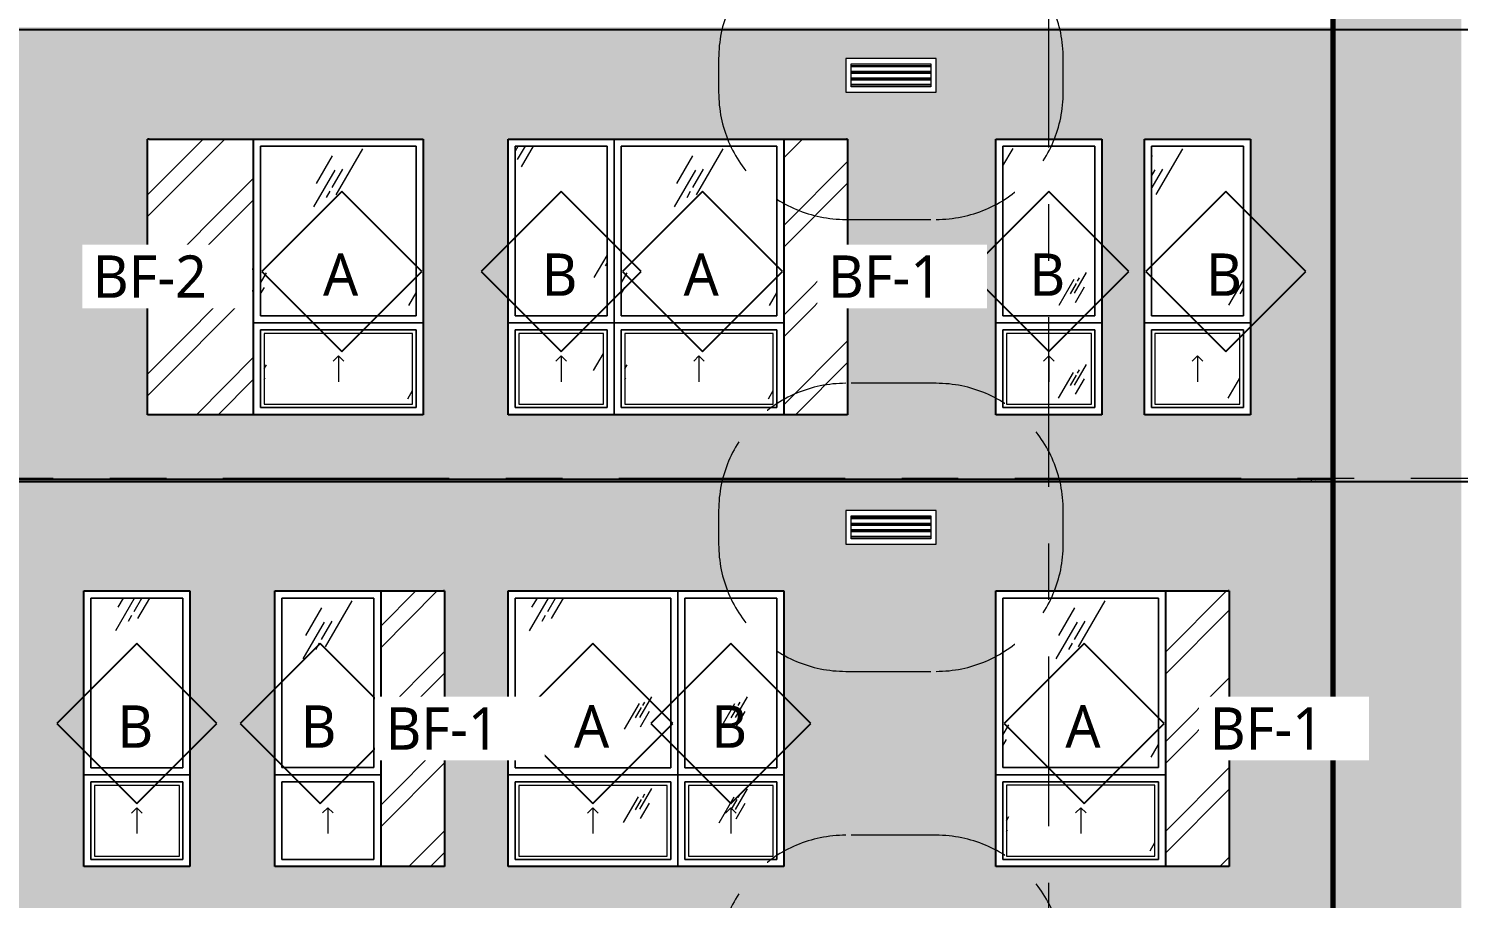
# Model space of a CAD drawing. Header units: inches. Extents: x 6 to 15224, y -733 to 6300.
# Drawn here: x 6181.5 to 6586, y 5613.7 to 5859.9 of the extents above; entities that cross this region are included whole.
import ezdxf

# ---------------------------------------------------------------- set-up
doc = ezdxf.new("R2010")
doc.units = ezdxf.units.IN
doc.header["$MEASUREMENT"] = 0
for name, pattern in [('Center 1_2_', [112, 64, -16, 16, -16]), ('Center 3_8_', [96, 48, -16, 16, -16]), ('Hidden 3_16_', [36, 24, -12])]:
    doc.linetypes.add(name, pattern=pattern)
for name, color, linetype, lineweight in [('A-DETL', 90, 'Continuous', 13), ('A-FLOR-LEVL', 51, 'Continuous', 13), ('A-GENM', 13, 'Continuous', 18), ('A-GLAZ', 151, 'Continuous', 25), ('A-GLAZ-IDEN', 152, 'Continuous', 25), ('A-GLAZ-SILL', 1, 'Continuous', 18), ('A-WALL', 113, 'Continuous', 25), ('A-WALL-PATT', 111, 'Continuous', 25), ('G-ANNO-TEXT', 231, 'Continuous', 13), ('M-EQPM', 50, 'Continuous', 18), ('M-EQPM-HDLN', 50, 'Hidden 3_16_', 13), ('S-GRID', 1, 'Continuous', 13)]:
    doc.layers.add(name, color=color, linetype=linetype, lineweight=lineweight)
doc.styles.add('Open Sans_5', font='OpenSans-Regular.ttf', dxfattribs={"height": 12})
pattern_1 = [(0, (7465.8091, 0), (5.12, 1.28), [0.16896, -3.671, 0.16896, -3.671, -20.48]), (0, (7465.8091, 0), (5.12, 1.28), [-7.68, 0.16896, -7.511, 0.16896, -3.671, -8.96]), (0, (7465.8091, 0), (5.12, 1.28), [-19.2, 0.16896, -2.391, 0.16896, -6.231]), (120, (7467.7291, 0.64), (-3.66851252, 3.79405007), [0.16896, -3.671, 0.16896, -3.671, -20.48]), (120, (7467.7291, 0.64), (-3.66851252, 3.79405007), [-7.68, 0.16896, -7.511, 0.16896, -3.671, -8.96]), (120, (7467.7291, 0.64), (-3.66851252, 3.79405007), [-19.2, 0.16896, -2.391, 0.16896, -6.231]), (240, (7468.3691, 3.2), (-1.45148748, -5.07405007), [0.16896, -3.671, 0.16896, -3.671, -20.48]), (240, (7468.3691, 3.2), (-1.45148748, -5.07405007), [-7.68, 0.16896, -7.511, 0.16896, -3.671, -8.96]), (240, (7468.3691, 3.2), (-1.45148748, -5.07405007), [-19.2, 0.16896, -2.391, 0.16896, -6.231])]

# ---------------------------------------------------------------- blocks, each defined once
blk = doc.blocks.new('1-2 WD Adaptive-Recess-TS - 4_-0_x6_-6_ - 1_-6_ Recess R-V110-NORTH ELEVATION')
at = {"layer": 'A-GLAZ', "lineweight": 13}
h = blk.add_hatch(dxfattribs=at)
h.set_pattern_fill('FP_239', color=256, style=0, pattern_type=2)
h.set_pattern_definition([(45.176, (1559.832, 0), (-12.593947, 12.671336), []), (45.176, (1559.832, 19.2), (-12.593947, 12.671336), [])])
h.paths.add_polyline_path([(603.06, 5622.75), (603.06, 5700.75), (585.06, 5700.75), (585.06, 5622.75), (599.79, 5622.75)])
h = blk.add_hatch(dxfattribs=at)
h.set_pattern_fill('FP_241', color=256, style=0, pattern_type=2)
h.set_pattern_definition([(59.808, (568.558, 5688.556), (144.0017, 239.99866), [9, -754.581]), (59.808, (567.824, 5681.943), (144.0017, 239.99866), [12, -751.581]), (59.808, (573.009, 5687.373), (144.0017, 239.99866), [6, -757.581]), (59.808, (571.42, 5684.594), (144.0017, 239.99866), [2, -761.581]), (59.808, (574.115, 5685.348), (144.0017, 239.99866), [15, -748.581]), (59.808, (599.533, 5655.154), (144.0017, 239.99866), [5.063, -758.519]), (59.808, (599.092, 5657.418), (144.0017, 239.99866), [6.75, -756.831]), (59.808, (597.882, 5657.275), (144.0017, 239.99866), [3.375, -760.206]), (59.808, (599.914, 5660.779), (144.0017, 239.99866), [1.125, -762.456]), (59.808, (594.7, 5654.047), (144.0017, 239.99866), [8.437, -755.144])])
h.paths.add_polyline_path([(583.06, 5650.75), (583.06, 5698.75), (539.06, 5698.75), (539.06, 5650.75), (571.69, 5650.75)])
at = {"layer": 'A-GLAZ-SILL', "lineweight": 13}
h = blk.add_hatch(dxfattribs=at)
h.set_pattern_fill('FP_240', color=256, style=0, pattern_type=2)
h.set_pattern_definition([(59.808, (568.558, 5662.556), (144.0017, 239.99866), [9, -754.581]), (59.808, (567.824, 5655.943), (144.0017, 239.99866), [12, -751.581]), (59.808, (573.009, 5661.373), (144.0017, 239.99866), [6, -757.581]), (59.808, (571.42, 5658.594), (144.0017, 239.99866), [2, -761.581]), (59.808, (574.115, 5659.348), (144.0017, 239.99866), [15, -748.581]), (59.808, (599.533, 5629.154), (144.0017, 239.99866), [5.062, -758.519]), (59.808, (599.092, 5631.418), (144.0017, 239.99866), [6.75, -756.831]), (59.808, (597.882, 5631.275), (144.0017, 239.99866), [3.375, -760.206]), (59.808, (599.914, 5634.779), (144.0017, 239.99866), [1.125, -762.456]), (59.808, (594.7, 5628.047), (144.0017, 239.99866), [8.438, -755.144])])
h.paths.add_polyline_path([(578.94, 5625.75), (582.06, 5625.75), (582.06, 5645.75), (540.06, 5645.75), (540.06, 5625.75), (571.69, 5625.75)])
at = {"layer": 'A-GLAZ', "lineweight": 13}
for p, q in [((537.06, 5700.75), (602.78, 5700.75)), ((537.06, 5622.75), (537.06, 5700.75)), ((583.06, 5698.75), (539.06, 5698.75)), ((539.06, 5698.75), (539.06, 5650.75)), ((583.06, 5650.75), (583.06, 5698.75)), ((539.06, 5650.75), (583.06, 5650.75)), ((537.06, 5648.75), (585.06, 5648.75)), ((585.06, 5648.75), (537.06, 5648.75)), ((583.06, 5646.75), (539.06, 5646.75)), ((539.06, 5646.75), (539.06, 5624.75)), ((583.06, 5624.75), (583.06, 5646.75)), ((602.78, 5622.75), (537.06, 5622.75)), ((539.06, 5624.75), (583.06, 5624.75))]:
    blk.add_line(p, q, dxfattribs=at)
at = {"layer": 'A-GLAZ'}
for p, q in [((585.06, 5700.75), (585.06, 5622.75)), ((603.06, 5700.75), (602.78, 5700.75)), ((603.06, 5700.75), (603.06, 5622.75)), ((603.06, 5622.75), (602.78, 5622.75))]:
    blk.add_line(p, q, dxfattribs=at)
at = {"layer": 'A-GLAZ', "linetype": 'Hidden 3_16_', "lineweight": 13}
for q in [(559.56, 5637.92), (562.56, 5637.92), (561.06, 5632.08)]:
    blk.add_line((561.06, 5639.42), q, dxfattribs=at)
at = {"layer": 'A-GLAZ-SILL'}
for p, q in [((539.06, 5698.75), (583.06, 5698.75)), ((539.06, 5650.75), (539.06, 5698.75)), ((583.06, 5698.75), (539.06, 5698.75)), ((539.06, 5698.75), (539.06, 5650.75)), ((583.06, 5698.75), (583.06, 5650.75)), ((583.06, 5650.75), (583.06, 5698.75)), ((583.06, 5650.75), (539.06, 5650.75)), ((539.06, 5650.75), (583.06, 5650.75)), ((539.06, 5646.75), (583.06, 5646.75)), ((539.06, 5624.75), (539.06, 5646.75)), ((583.06, 5646.75), (539.06, 5646.75)), ((539.06, 5646.75), (539.06, 5624.75)), ((583.06, 5646.75), (583.06, 5624.75)), ((583.06, 5624.75), (583.06, 5646.75)), ((582.06, 5645.75), (540.06, 5645.75)), ((540.06, 5645.75), (540.06, 5625.75)), ((582.06, 5625.75), (582.06, 5645.75)), ((583.06, 5624.75), (539.06, 5624.75)), ((539.06, 5624.75), (583.06, 5624.75)), ((540.06, 5625.75), (582.06, 5625.75))]:
    blk.add_line(p, q, dxfattribs=at)
blk = doc.blocks.new('1-2 WD Adaptive - 2_-6_x6_-6_-V85-NORTH ELEVATION')
at = {"layer": 'A-GLAZ', "lineweight": 13}
h = blk.add_hatch(dxfattribs=at)
h.set_pattern_fill('FP_161', color=256, style=0, pattern_type=2)
h.set_pattern_definition([(59.808, (1454.558, 5816.431), (144.0017, 239.99866), [9, -754.581]), (59.808, (1453.824, 5809.818), (144.0017, 239.99866), [12, -751.581]), (59.808, (1459.009, 5815.248), (144.0017, 239.99866), [6, -757.581]), (59.808, (1457.42, 5812.469), (144.0017, 239.99866), [2, -761.581]), (59.808, (1460.115, 5813.223), (144.0017, 239.99866), [15, -748.581]), (59.808, (1485.533, 5783.029), (144.0017, 239.99866), [5.063, -758.519]), (59.808, (1485.092, 5785.293), (144.0017, 239.99866), [6.75, -756.831]), (59.808, (1483.882, 5785.15), (144.0017, 239.99866), [3.375, -760.206]), (59.808, (1485.914, 5788.654), (144.0017, 239.99866), [1.125, -762.456]), (59.808, (1480.7, 5781.922), (144.0017, 239.99866), [8.437, -755.144])])
h.paths.add_polyline_path([(1460.06, 5778.62), (1460.06, 5826.62), (1434.06, 5826.62), (1434.06, 5778.62), (1438.66, 5778.62)])
at = {"layer": 'A-GLAZ-SILL', "lineweight": 13}
h = blk.add_hatch(dxfattribs=at)
h.set_pattern_fill('FP_160', color=256, style=0, pattern_type=2)
h.set_pattern_definition([(59.808, (1454.558, 5790.431), (144.0017, 239.99866), [9, -754.581]), (59.808, (1453.824, 5783.818), (144.0017, 239.99866), [12, -751.581]), (59.808, (1459.009, 5789.248), (144.0017, 239.99866), [6, -757.581]), (59.808, (1457.42, 5786.469), (144.0017, 239.99866), [2, -761.581]), (59.808, (1460.115, 5787.223), (144.0017, 239.99866), [15, -748.581]), (59.808, (1485.533, 5757.029), (144.0017, 239.99866), [5.063, -758.519]), (59.808, (1485.092, 5759.293), (144.0017, 239.99866), [6.75, -756.831]), (59.808, (1483.882, 5759.15), (144.0017, 239.99866), [3.375, -760.206]), (59.808, (1485.914, 5762.654), (144.0017, 239.99866), [1.125, -762.456]), (59.808, (1480.7, 5755.922), (144.0017, 239.99866), [8.438, -755.144])])
h.paths.add_polyline_path([(1455.06, 5753.62), (1459.06, 5753.62), (1459.06, 5773.62), (1435.06, 5773.62), (1435.06, 5753.62)])
at = {"layer": 'A-GLAZ', "lineweight": 13}
for p, q in [((1432.06, 5828.62), (1462.06, 5828.62)), ((1432.06, 5750.62), (1432.06, 5828.62)), ((1460.06, 5826.62), (1434.06, 5826.62)), ((1434.06, 5826.62), (1434.06, 5778.62)), ((1460.06, 5778.62), (1460.06, 5826.62)), ((1462.06, 5828.62), (1462.06, 5750.62)), ((1432.06, 5776.62), (1462.06, 5776.62)), ((1462.06, 5776.62), (1432.06, 5776.62)), ((1434.06, 5778.62), (1460.06, 5778.62)), ((1460.06, 5774.62), (1434.06, 5774.62)), ((1434.06, 5774.62), (1434.06, 5752.62)), ((1460.06, 5752.62), (1460.06, 5774.62)), ((1434.06, 5752.62), (1460.06, 5752.62)), ((1462.06, 5750.62), (1432.06, 5750.62))]:
    blk.add_line(p, q, dxfattribs=at)
at = {"layer": 'A-GLAZ', "linetype": 'Hidden 3_16_', "lineweight": 13}
for q in [(1445.56, 5765.79), (1448.56, 5765.79), (1447.06, 5759.96)]:
    blk.add_line((1447.06, 5767.29), q, dxfattribs=at)
at = {"layer": 'A-GLAZ-SILL'}
for p, q in [((1434.06, 5826.62), (1460.06, 5826.62)), ((1434.06, 5778.62), (1434.06, 5826.62)), ((1460.06, 5826.62), (1434.06, 5826.62)), ((1434.06, 5826.62), (1434.06, 5778.62)), ((1460.06, 5826.62), (1460.06, 5778.62)), ((1460.06, 5778.62), (1460.06, 5826.62)), ((1460.06, 5778.62), (1434.06, 5778.62)), ((1434.06, 5778.62), (1460.06, 5778.62)), ((1434.06, 5774.62), (1460.06, 5774.62)), ((1434.06, 5752.62), (1434.06, 5774.62)), ((1460.06, 5774.62), (1434.06, 5774.62)), ((1434.06, 5774.62), (1434.06, 5752.62)), ((1459.06, 5773.62), (1435.06, 5773.62)), ((1435.06, 5773.62), (1435.06, 5753.62)), ((1459.06, 5753.62), (1459.06, 5773.62)), ((1460.06, 5774.62), (1460.06, 5752.62)), ((1460.06, 5752.62), (1460.06, 5774.62)), ((1460.06, 5752.62), (1434.06, 5752.62)), ((1434.06, 5752.62), (1460.06, 5752.62)), ((1435.06, 5753.62), (1459.06, 5753.62))]:
    blk.add_line(p, q, dxfattribs=at)
blk = doc.blocks.new('1-2 WD Adaptive - 2_-6_x6_-6_-V102-NORTH ELEVATION')
at = {"layer": 'A-GLAZ', "lineweight": 13}
h = blk.add_hatch(dxfattribs=at)
h.set_pattern_fill('FP_217', color=256, style=0, pattern_type=2)
h.set_pattern_definition([(59.808, (782.558, 5816.431), (144.0017, 239.99866), [9, -754.581]), (59.808, (781.824, 5809.818), (144.0017, 239.99866), [12, -751.581]), (59.808, (787.009, 5815.248), (144.0017, 239.99866), [6, -757.581]), (59.808, (785.42, 5812.469), (144.0017, 239.99866), [2, -761.581]), (59.808, (788.115, 5813.223), (144.0017, 239.99866), [15, -748.581]), (59.808, (813.533, 5783.029), (144.0017, 239.99866), [5.063, -758.519]), (59.808, (813.092, 5785.293), (144.0017, 239.99866), [6.75, -756.831]), (59.808, (811.882, 5785.15), (144.0017, 239.99866), [3.375, -760.206]), (59.808, (813.914, 5788.654), (144.0017, 239.99866), [1.125, -762.456]), (59.808, (808.7, 5781.922), (144.0017, 239.99866), [8.437, -755.144])])
h.paths.add_polyline_path([(788.06, 5778.62), (788.06, 5826.62), (762.06, 5826.62), (762.06, 5778.62), (786.04, 5778.62)])
at = {"layer": 'A-GLAZ-SILL', "lineweight": 13}
h = blk.add_hatch(dxfattribs=at)
h.set_pattern_fill('FP_216', color=256, style=0, pattern_type=2)
h.set_pattern_definition([(59.808, (782.558, 5790.431), (144.0017, 239.99866), [9, -754.581]), (59.808, (781.824, 5783.818), (144.0017, 239.99866), [12, -751.581]), (59.808, (787.009, 5789.248), (144.0017, 239.99866), [6, -757.581]), (59.808, (785.42, 5786.469), (144.0017, 239.99866), [2, -761.581]), (59.808, (788.115, 5787.223), (144.0017, 239.99866), [15, -748.581]), (59.808, (813.533, 5757.029), (144.0017, 239.99866), [5.063, -758.519]), (59.808, (813.092, 5759.293), (144.0017, 239.99866), [6.75, -756.831]), (59.808, (811.882, 5759.15), (144.0017, 239.99866), [3.375, -760.206]), (59.808, (813.914, 5762.654), (144.0017, 239.99866), [1.125, -762.456]), (59.808, (808.7, 5755.922), (144.0017, 239.99866), [8.438, -755.144])])
h.paths.add_polyline_path([(783.06, 5753.62), (787.06, 5753.62), (787.06, 5773.62), (763.06, 5773.62), (763.06, 5753.62)])
at = {"layer": 'A-GLAZ', "lineweight": 13}
for p, q in [((760.06, 5776.62), (760.06, 5828.62)), ((760.06, 5828.62), (790.06, 5828.62)), ((760.06, 5750.62), (760.06, 5828.62)), ((788.06, 5826.62), (762.06, 5826.62)), ((762.06, 5826.62), (762.06, 5778.62)), ((788.06, 5778.62), (788.06, 5826.62)), ((790.06, 5828.62), (790.06, 5750.62)), ((760.06, 5750.62), (760.06, 5776.62)), ((760.06, 5776.62), (790.06, 5776.62)), ((790.06, 5776.62), (760.06, 5776.62)), ((762.06, 5778.62), (788.06, 5778.62)), ((788.06, 5774.62), (762.06, 5774.62)), ((762.06, 5774.62), (762.06, 5752.62)), ((788.06, 5752.62), (788.06, 5774.62)), ((762.06, 5752.62), (788.06, 5752.62)), ((790.06, 5750.62), (760.06, 5750.62))]:
    blk.add_line(p, q, dxfattribs=at)
at = {"layer": 'A-GLAZ', "linetype": 'Hidden 3_16_', "lineweight": 13}
for q in [(773.56, 5765.79), (776.56, 5765.79), (775.06, 5759.96)]:
    blk.add_line((775.06, 5767.29), q, dxfattribs=at)
at = {"layer": 'A-GLAZ-SILL'}
for p, q in [((762.06, 5826.62), (788.06, 5826.62)), ((762.06, 5778.62), (762.06, 5826.62)), ((788.06, 5826.62), (762.06, 5826.62)), ((762.06, 5826.62), (762.06, 5778.62)), ((788.06, 5826.62), (788.06, 5778.62)), ((788.06, 5778.62), (788.06, 5826.62)), ((788.06, 5778.62), (762.06, 5778.62)), ((762.06, 5778.62), (788.06, 5778.62)), ((762.06, 5774.62), (788.06, 5774.62)), ((762.06, 5752.62), (762.06, 5774.62)), ((788.06, 5774.62), (762.06, 5774.62)), ((762.06, 5774.62), (762.06, 5752.62)), ((787.06, 5773.62), (763.06, 5773.62)), ((763.06, 5773.62), (763.06, 5753.62)), ((787.06, 5753.62), (787.06, 5773.62)), ((788.06, 5774.62), (788.06, 5752.62)), ((788.06, 5752.62), (788.06, 5774.62)), ((788.06, 5752.62), (762.06, 5752.62)), ((762.06, 5752.62), (788.06, 5752.62)), ((763.06, 5753.62), (787.06, 5753.62))]:
    blk.add_line(p, q, dxfattribs=at)
blk = doc.blocks.new('1-2 WD Adaptive-Recess-TS - 2_-6_x6_-6_ - 1_-6_ Recess R-V114-NORTH ELEVATION')
at = {"layer": 'A-GLAZ', "lineweight": 13}
h = blk.add_hatch(dxfattribs=at)
h.set_pattern_fill('FP_252', color=256, style=0, pattern_type=2)
h.set_pattern_definition([(45.176, (1557.125, 0), (-12.593947, 12.671336), []), (45.176, (1557.125, 19.2), (-12.593947, 12.671336), [])])
h.paths.add_polyline_path([(363.06, 5622.75), (381.06, 5622.75), (381.06, 5700.75), (363.06, 5700.75), (363.06, 5636.8)])
h = blk.add_hatch(dxfattribs=at)
h.set_pattern_fill('FP_254', color=256, style=0, pattern_type=2)
h.set_pattern_definition([(59.808, (355.558, 5688.556), (144.0017, 239.99866), [9, -754.581]), (59.808, (354.824, 5681.943), (144.0017, 239.99866), [12, -751.581]), (59.808, (360.009, 5687.373), (144.0017, 239.99866), [6, -757.581]), (59.808, (358.42, 5684.594), (144.0017, 239.99866), [2, -761.581]), (59.808, (361.115, 5685.348), (144.0017, 239.99866), [15, -748.581]), (59.808, (386.533, 5655.154), (144.0017, 239.99866), [5.063, -758.519]), (59.808, (386.092, 5657.418), (144.0017, 239.99866), [6.75, -756.831]), (59.808, (384.882, 5657.275), (144.0017, 239.99866), [3.375, -760.206]), (59.808, (386.914, 5660.779), (144.0017, 239.99866), [1.125, -762.456]), (59.808, (381.7, 5654.047), (144.0017, 239.99866), [8.437, -755.144])])
h.paths.add_polyline_path([(335.06, 5650.75), (361.06, 5650.75), (361.06, 5698.75), (335.06, 5698.75), (335.06, 5676.75)])
h = blk.add_hatch(dxfattribs=at)
h.set_pattern_fill('FP_253', color=256, style=0, pattern_type=2)
h.set_pattern_definition([(59.808, (355.558, 5662.556), (144.0017, 239.99866), [9, -754.581]), (59.808, (354.824, 5655.943), (144.0017, 239.99866), [12, -751.581]), (59.808, (360.009, 5661.373), (144.0017, 239.99866), [6, -757.581]), (59.808, (358.42, 5658.594), (144.0017, 239.99866), [2, -761.581]), (59.808, (361.115, 5659.348), (144.0017, 239.99866), [15, -748.581]), (59.808, (386.533, 5629.154), (144.0017, 239.99866), [5.062, -758.519]), (59.808, (386.092, 5631.418), (144.0017, 239.99866), [6.75, -756.831]), (59.808, (384.882, 5631.275), (144.0017, 239.99866), [3.375, -760.206]), (59.808, (386.914, 5634.779), (144.0017, 239.99866), [1.125, -762.456]), (59.808, (381.7, 5628.047), (144.0017, 239.99866), [8.438, -755.144])])
h.paths.add_polyline_path([(339.06, 5624.75), (361.06, 5624.75), (361.06, 5646.75), (335.06, 5646.75), (335.06, 5624.75)])
for p, q in [((333.06, 5700.75), (380.78, 5700.75)), ((333.06, 5622.75), (333.06, 5700.75)), ((361.06, 5698.75), (335.06, 5698.75)), ((335.06, 5698.75), (335.06, 5650.75)), ((361.06, 5650.75), (361.06, 5698.75)), ((335.06, 5650.75), (361.06, 5650.75)), ((333.06, 5648.75), (363.06, 5648.75)), ((363.06, 5648.75), (333.06, 5648.75)), ((361.06, 5646.75), (335.06, 5646.75)), ((335.06, 5646.75), (335.06, 5624.75)), ((361.06, 5624.75), (361.06, 5646.75)), ((380.78, 5622.75), (333.06, 5622.75)), ((335.06, 5624.75), (361.06, 5624.75))]:
    blk.add_line(p, q, dxfattribs=at)
at = {"layer": 'A-GLAZ'}
for p, q in [((363.06, 5700.75), (363.06, 5622.75)), ((381.06, 5700.75), (380.78, 5700.75)), ((381.06, 5700.75), (381.06, 5622.75)), ((381.06, 5622.75), (380.78, 5622.75))]:
    blk.add_line(p, q, dxfattribs=at)
at = {"layer": 'A-GLAZ', "linetype": 'Hidden 3_16_', "lineweight": 13}
for q in [(346.56, 5637.92), (349.56, 5637.92), (348.06, 5632.08)]:
    blk.add_line((348.06, 5639.42), q, dxfattribs=at)
at = {"layer": 'A-GLAZ-SILL'}
for p, q in [((335.06, 5698.75), (361.06, 5698.75)), ((335.06, 5650.75), (335.06, 5698.75)), ((361.06, 5698.75), (335.06, 5698.75)), ((335.06, 5698.75), (335.06, 5650.75)), ((361.06, 5698.75), (361.06, 5650.75)), ((361.06, 5650.75), (361.06, 5698.75)), ((361.06, 5650.75), (335.06, 5650.75)), ((335.06, 5650.75), (361.06, 5650.75)), ((335.06, 5646.75), (361.06, 5646.75)), ((335.06, 5624.75), (335.06, 5646.75)), ((361.06, 5646.75), (335.06, 5646.75)), ((335.06, 5646.75), (335.06, 5624.75)), ((361.06, 5646.75), (361.06, 5624.75)), ((361.06, 5624.75), (361.06, 5646.75)), ((361.06, 5624.75), (335.06, 5624.75)), ((335.06, 5624.75), (361.06, 5624.75))]:
    blk.add_line(p, q, dxfattribs=at)
blk = doc.blocks.new('1-2 WD Adaptive - 4-0_x6_-6_-V95-NORTH ELEVATION')
at = {"layer": 'A-GLAZ', "lineweight": 13}
h = blk.add_hatch(dxfattribs=at)
h.set_pattern_fill('FP_198', color=256, style=0, pattern_type=2)
h.set_pattern_definition([(59.808, (1139.558, 5816.431), (144.0017, 239.99866), [9, -754.581]), (59.808, (1138.824, 5809.818), (144.0017, 239.99866), [12, -751.581]), (59.808, (1144.009, 5815.248), (144.0017, 239.99866), [6, -757.581]), (59.808, (1142.42, 5812.469), (144.0017, 239.99866), [2, -761.581]), (59.808, (1145.115, 5813.223), (144.0017, 239.99866), [15, -748.581]), (59.808, (1170.533, 5783.029), (144.0017, 239.99866), [5.063, -758.519]), (59.808, (1170.092, 5785.293), (144.0017, 239.99866), [6.75, -756.831]), (59.808, (1168.882, 5785.15), (144.0017, 239.99866), [3.375, -760.206]), (59.808, (1170.914, 5788.654), (144.0017, 239.99866), [1.125, -762.456]), (59.808, (1165.7, 5781.922), (144.0017, 239.99866), [8.437, -755.144])])
h.paths.add_polyline_path([(1110.06, 5778.62), (1154.06, 5778.62), (1154.06, 5826.62), (1110.06, 5826.62), (1110.06, 5822.63)])
at = {"layer": 'A-GLAZ-SILL', "lineweight": 13}
h = blk.add_hatch(dxfattribs=at)
h.set_pattern_fill('FP_197', color=256, style=0, pattern_type=2)
h.set_pattern_definition([(59.808, (1139.558, 5790.431), (144.0017, 239.99866), [9, -754.581]), (59.808, (1138.824, 5783.818), (144.0017, 239.99866), [12, -751.581]), (59.808, (1144.009, 5789.248), (144.0017, 239.99866), [6, -757.581]), (59.808, (1142.42, 5786.469), (144.0017, 239.99866), [2, -761.581]), (59.808, (1145.115, 5787.223), (144.0017, 239.99866), [15, -748.581]), (59.808, (1170.533, 5757.029), (144.0017, 239.99866), [5.063, -758.519]), (59.808, (1170.092, 5759.293), (144.0017, 239.99866), [6.75, -756.831]), (59.808, (1168.882, 5759.15), (144.0017, 239.99866), [3.375, -760.206]), (59.808, (1170.914, 5762.654), (144.0017, 239.99866), [1.125, -762.456]), (59.808, (1165.7, 5755.922), (144.0017, 239.99866), [8.438, -755.144])])
h.paths.add_polyline_path([(1133.06, 5753.62), (1153.06, 5753.62), (1153.06, 5773.62), (1111.06, 5773.62), (1111.06, 5753.62), (1121.29, 5753.62)])
at = {"layer": 'A-GLAZ', "lineweight": 13}
for p, q in [((1108.06, 5828.62), (1156.06, 5828.62)), ((1108.06, 5750.62), (1108.06, 5828.62)), ((1154.06, 5826.62), (1110.06, 5826.62)), ((1110.06, 5826.62), (1110.06, 5778.62)), ((1154.06, 5778.62), (1154.06, 5826.62)), ((1156.06, 5828.62), (1156.06, 5776.62)), ((1156.06, 5828.62), (1156.06, 5750.62)), ((1108.06, 5776.62), (1156.06, 5776.62)), ((1156.06, 5776.62), (1108.06, 5776.62)), ((1110.06, 5778.62), (1154.06, 5778.62)), ((1156.06, 5776.62), (1156.06, 5750.62)), ((1154.06, 5774.62), (1110.06, 5774.62)), ((1110.06, 5774.62), (1110.06, 5752.62)), ((1154.06, 5752.62), (1154.06, 5774.62)), ((1110.06, 5752.62), (1154.06, 5752.62)), ((1156.06, 5750.62), (1108.06, 5750.62))]:
    blk.add_line(p, q, dxfattribs=at)
at = {"layer": 'A-GLAZ', "linetype": 'Hidden 3_16_', "lineweight": 13}
for q in [(1130.56, 5765.79), (1133.56, 5765.79), (1132.06, 5759.96)]:
    blk.add_line((1132.06, 5767.29), q, dxfattribs=at)
at = {"layer": 'A-GLAZ-SILL'}
for p, q in [((1110.06, 5826.62), (1154.06, 5826.62)), ((1110.06, 5778.62), (1110.06, 5826.62)), ((1154.06, 5826.62), (1110.06, 5826.62)), ((1110.06, 5826.62), (1110.06, 5778.62)), ((1154.06, 5826.62), (1154.06, 5778.62)), ((1154.06, 5778.62), (1154.06, 5826.62)), ((1154.06, 5778.62), (1110.06, 5778.62)), ((1110.06, 5778.62), (1154.06, 5778.62)), ((1110.06, 5774.62), (1154.06, 5774.62)), ((1110.06, 5752.62), (1110.06, 5774.62)), ((1154.06, 5774.62), (1110.06, 5774.62)), ((1110.06, 5774.62), (1110.06, 5752.62)), ((1153.06, 5773.62), (1111.06, 5773.62)), ((1111.06, 5773.62), (1111.06, 5753.62)), ((1153.06, 5753.62), (1153.06, 5773.62)), ((1154.06, 5774.62), (1154.06, 5752.62)), ((1154.06, 5752.62), (1154.06, 5774.62)), ((1154.06, 5752.62), (1110.06, 5752.62)), ((1110.06, 5752.62), (1154.06, 5752.62)), ((1111.06, 5753.62), (1153.06, 5753.62))]:
    blk.add_line(p, q, dxfattribs=at)
blk = doc.blocks.new('1-2 WD Adaptive - 2_-6_x6_-6_-V87-NORTH ELEVATION')
at = {"layer": 'A-GLAZ', "lineweight": 13}
h = blk.add_hatch(dxfattribs=at)
h.set_pattern_fill('FP_172', color=256, style=0, pattern_type=2)
h.set_pattern_definition([(59.808, (1131.058, 5944.306), (144.0017, 239.99866), [9, -754.581]), (59.808, (1130.324, 5937.693), (144.0017, 239.99866), [12, -751.581]), (59.808, (1135.509, 5943.123), (144.0017, 239.99866), [6, -757.581]), (59.808, (1133.92, 5940.344), (144.0017, 239.99866), [2, -761.581]), (59.808, (1136.615, 5941.098), (144.0017, 239.99866), [15, -748.581]), (59.808, (1162.033, 5910.904), (144.0017, 239.99866), [5.063, -758.519]), (59.808, (1161.592, 5913.168), (144.0017, 239.99866), [6.75, -756.831]), (59.808, (1160.382, 5913.025), (144.0017, 239.99866), [3.375, -760.206]), (59.808, (1162.414, 5916.529), (144.0017, 239.99866), [1.125, -762.456]), (59.808, (1157.2, 5909.797), (144.0017, 239.99866), [8.437, -755.144])])
h.paths.add_polyline_path([(1110.56, 5906.5), (1136.56, 5906.5), (1136.56, 5954.5), (1110.56, 5954.5), (1110.56, 5932.5)])
at = {"layer": 'A-GLAZ-SILL', "lineweight": 13}
h = blk.add_hatch(dxfattribs=at)
h.set_pattern_fill('FP_171', color=256, style=0, pattern_type=2)
h.set_pattern_definition([(59.808, (1131.058, 5918.306), (144.0017, 239.99866), [9, -754.581]), (59.808, (1130.324, 5911.693), (144.0017, 239.99866), [12, -751.581]), (59.808, (1135.509, 5917.123), (144.0017, 239.99866), [6, -757.581]), (59.808, (1133.92, 5914.344), (144.0017, 239.99866), [2, -761.581]), (59.808, (1136.615, 5915.098), (144.0017, 239.99866), [15, -748.581]), (59.808, (1162.033, 5884.904), (144.0017, 239.99866), [5.063, -758.519]), (59.808, (1161.592, 5887.168), (144.0017, 239.99866), [6.75, -756.831]), (59.808, (1160.382, 5887.025), (144.0017, 239.99866), [3.375, -760.206]), (59.808, (1162.414, 5890.529), (144.0017, 239.99866), [1.125, -762.456]), (59.808, (1157.2, 5883.797), (144.0017, 239.99866), [8.438, -755.144])])
h.paths.add_polyline_path([(1121.29, 5881.5), (1135.56, 5881.5), (1135.56, 5901.5), (1111.56, 5901.5), (1111.56, 5881.5)])
at = {"layer": 'A-GLAZ', "lineweight": 13}
for p, q in [((1108.56, 5956.5), (1138.56, 5956.5)), ((1108.56, 5878.5), (1108.56, 5956.5)), ((1136.56, 5954.5), (1110.56, 5954.5)), ((1110.56, 5954.5), (1110.56, 5906.5)), ((1136.56, 5906.5), (1136.56, 5954.5)), ((1138.56, 5956.5), (1138.56, 5904.5)), ((1138.56, 5956.5), (1138.56, 5878.5)), ((1110.56, 5906.5), (1136.56, 5906.5)), ((1108.56, 5904.5), (1138.56, 5904.5)), ((1138.56, 5904.5), (1108.56, 5904.5)), ((1136.56, 5902.5), (1110.56, 5902.5)), ((1110.56, 5902.5), (1110.56, 5880.5)), ((1136.56, 5880.5), (1136.56, 5902.5)), ((1138.56, 5904.5), (1138.56, 5878.5)), ((1138.56, 5878.5), (1108.56, 5878.5)), ((1110.56, 5880.5), (1136.56, 5880.5))]:
    blk.add_line(p, q, dxfattribs=at)
at = {"layer": 'A-GLAZ', "linetype": 'Hidden 3_16_', "lineweight": 13}
for q in [(1122.06, 5893.67), (1125.06, 5893.67), (1123.56, 5887.83)]:
    blk.add_line((1123.56, 5895.17), q, dxfattribs=at)
at = {"layer": 'A-GLAZ-SILL'}
for p, q in [((1110.56, 5954.5), (1136.56, 5954.5)), ((1110.56, 5906.5), (1110.56, 5954.5)), ((1136.56, 5954.5), (1110.56, 5954.5)), ((1110.56, 5954.5), (1110.56, 5906.5)), ((1136.56, 5954.5), (1136.56, 5906.5)), ((1136.56, 5906.5), (1136.56, 5954.5)), ((1136.56, 5906.5), (1110.56, 5906.5)), ((1110.56, 5906.5), (1136.56, 5906.5)), ((1110.56, 5902.5), (1136.56, 5902.5)), ((1110.56, 5880.5), (1110.56, 5902.5)), ((1136.56, 5902.5), (1110.56, 5902.5)), ((1110.56, 5902.5), (1110.56, 5880.5)), ((1135.56, 5901.5), (1111.56, 5901.5)), ((1111.56, 5901.5), (1111.56, 5881.5)), ((1135.56, 5881.5), (1135.56, 5901.5)), ((1136.56, 5902.5), (1136.56, 5880.5)), ((1136.56, 5880.5), (1136.56, 5902.5)), ((1111.56, 5881.5), (1135.56, 5881.5)), ((1136.56, 5880.5), (1110.56, 5880.5)), ((1110.56, 5880.5), (1136.56, 5880.5))]:
    blk.add_line(p, q, dxfattribs=at)
blk = doc.blocks.new('1-2 WD Adaptive-Recess-TS - 4_-0_x6_-6_ - 2_-6_ Recess L-V115-NORTH ELEVATION')
at = {"layer": 'A-GLAZ', "lineweight": 13}
h = blk.add_hatch(dxfattribs=at)
h.set_pattern_fill('FP_255', color=256, style=0, pattern_type=2)
h.set_pattern_definition([(45.064, (1527.897, 0), (-12.699375, 12.61497), []), (45.064, (1527.897, 19.2), (-12.699375, 12.61497), [])])
h.paths.add_polyline_path([(325.75, 5750.62), (327.06, 5750.62), (327.06, 5828.62), (297.06, 5828.62), (297.06, 5750.62), (301.8, 5750.62)])
h = blk.add_hatch(dxfattribs=at)
h.set_pattern_fill('FP_257', color=256, style=0, pattern_type=2)
h.set_pattern_definition([(59.808, (358.558, 5816.431), (144.0017, 239.99866), [9, -754.581]), (59.808, (357.824, 5809.818), (144.0017, 239.99866), [12, -751.581]), (59.808, (363.009, 5815.248), (144.0017, 239.99866), [6, -757.581]), (59.808, (361.42, 5812.469), (144.0017, 239.99866), [2, -761.581]), (59.808, (364.115, 5813.223), (144.0017, 239.99866), [15, -748.581]), (59.808, (389.533, 5783.029), (144.0017, 239.99866), [5.063, -758.519]), (59.808, (389.092, 5785.293), (144.0017, 239.99866), [6.75, -756.831]), (59.808, (387.882, 5785.15), (144.0017, 239.99866), [3.375, -760.206]), (59.808, (389.914, 5788.654), (144.0017, 239.99866), [1.125, -762.456]), (59.808, (384.7, 5781.922), (144.0017, 239.99866), [8.437, -755.144])])
h.paths.add_polyline_path([(329.06, 5778.62), (373.06, 5778.62), (373.06, 5826.62), (329.06, 5826.62), (329.06, 5822.63)])
at = {"layer": 'A-GLAZ-SILL', "lineweight": 13}
h = blk.add_hatch(dxfattribs=at)
h.set_pattern_fill('FP_256', color=256, style=0, pattern_type=2)
h.set_pattern_definition([(59.808, (358.558, 5790.431), (144.0017, 239.99866), [9, -754.581]), (59.808, (357.824, 5783.818), (144.0017, 239.99866), [12, -751.581]), (59.808, (363.009, 5789.248), (144.0017, 239.99866), [6, -757.581]), (59.808, (361.42, 5786.469), (144.0017, 239.99866), [2, -761.581]), (59.808, (364.115, 5787.223), (144.0017, 239.99866), [15, -748.581]), (59.808, (389.533, 5757.029), (144.0017, 239.99866), [5.062, -758.519]), (59.808, (389.092, 5759.293), (144.0017, 239.99866), [6.75, -756.831]), (59.808, (387.882, 5759.15), (144.0017, 239.99866), [3.375, -760.206]), (59.808, (389.914, 5762.654), (144.0017, 239.99866), [1.125, -762.456]), (59.808, (384.7, 5755.922), (144.0017, 239.99866), [8.438, -755.144])])
h.paths.add_polyline_path([(330.06, 5753.62), (372.06, 5753.62), (372.06, 5773.62), (330.06, 5773.62), (330.06, 5753.93)])
at = {"layer": 'A-GLAZ'}
for p, q in [((297.06, 5750.62), (297.06, 5828.62)), ((297.53, 5828.62), (297.06, 5828.62)), ((327.06, 5750.62), (327.06, 5828.62)), ((297.53, 5750.62), (297.06, 5750.62))]:
    blk.add_line(p, q, dxfattribs=at)
at = {"layer": 'A-GLAZ', "lineweight": 13}
for p, q in [((297.53, 5828.62), (375.06, 5828.62)), ((373.06, 5826.62), (329.06, 5826.62)), ((329.06, 5826.62), (329.06, 5778.62)), ((373.06, 5778.62), (373.06, 5826.62)), ((375.06, 5828.62), (375.06, 5750.62)), ((327.06, 5776.62), (375.06, 5776.62)), ((375.06, 5776.62), (327.06, 5776.62)), ((329.06, 5778.62), (373.06, 5778.62)), ((373.06, 5774.62), (329.06, 5774.62)), ((329.06, 5774.62), (329.06, 5752.62)), ((373.06, 5752.62), (373.06, 5774.62)), ((329.06, 5752.62), (373.06, 5752.62)), ((375.06, 5750.62), (297.53, 5750.62))]:
    blk.add_line(p, q, dxfattribs=at)
at = {"layer": 'A-GLAZ', "linetype": 'Hidden 3_16_', "lineweight": 13}
for q in [(349.56, 5765.79), (352.56, 5765.79), (351.06, 5759.96)]:
    blk.add_line((351.06, 5767.29), q, dxfattribs=at)
at = {"layer": 'A-GLAZ-SILL'}
for p, q in [((329.06, 5826.62), (373.06, 5826.62)), ((329.06, 5778.62), (329.06, 5826.62)), ((373.06, 5826.62), (329.06, 5826.62)), ((329.06, 5826.62), (329.06, 5778.62)), ((373.06, 5826.62), (373.06, 5778.62)), ((373.06, 5778.62), (373.06, 5826.62)), ((373.06, 5778.62), (329.06, 5778.62)), ((329.06, 5778.62), (373.06, 5778.62)), ((329.06, 5774.62), (373.06, 5774.62)), ((329.06, 5752.62), (329.06, 5774.62)), ((373.06, 5774.62), (329.06, 5774.62)), ((329.06, 5774.62), (329.06, 5752.62)), ((372.06, 5773.62), (330.06, 5773.62)), ((330.06, 5773.62), (330.06, 5753.62)), ((372.06, 5753.62), (372.06, 5773.62)), ((373.06, 5774.62), (373.06, 5752.62)), ((373.06, 5752.62), (373.06, 5774.62)), ((373.06, 5752.62), (329.06, 5752.62)), ((329.06, 5752.62), (373.06, 5752.62)), ((330.06, 5753.62), (372.06, 5753.62))]:
    blk.add_line(p, q, dxfattribs=at)
blk = doc.blocks.new('1-2 WD Adaptive-Recess-TS - 4_-0_x6_-6_ - 1_-6_ Recess R-V116-NORTH ELEVATION')
at = {"layer": 'A-GLAZ', "lineweight": 13}
h = blk.add_hatch(dxfattribs=at)
h.set_pattern_fill('FP_259', color=256, style=0, pattern_type=2)
h.set_pattern_definition([(59.808, (460.558, 5816.431), (144.0017, 239.99866), [9, -754.581]), (59.808, (459.824, 5809.818), (144.0017, 239.99866), [12, -751.581]), (59.808, (465.009, 5815.248), (144.0017, 239.99866), [6, -757.581]), (59.808, (463.42, 5812.469), (144.0017, 239.99866), [2, -761.581]), (59.808, (466.115, 5813.223), (144.0017, 239.99866), [15, -748.581]), (59.808, (491.533, 5783.029), (144.0017, 239.99866), [5.063, -758.519]), (59.808, (491.092, 5785.293), (144.0017, 239.99866), [6.75, -756.831]), (59.808, (489.882, 5785.15), (144.0017, 239.99866), [3.375, -760.206]), (59.808, (491.914, 5788.654), (144.0017, 239.99866), [1.125, -762.456]), (59.808, (486.7, 5781.922), (144.0017, 239.99866), [8.437, -755.144])])
h.paths.add_polyline_path([(431.06, 5778.62), (475.06, 5778.62), (475.06, 5826.62), (431.06, 5826.62), (431.06, 5788.11)])
h = blk.add_hatch(dxfattribs=at)
h.set_pattern_fill('FP_245', color=256, style=0, pattern_type=2)
h.set_pattern_definition([(45.176, (1558.515, 0), (-12.593947, 12.671336), []), (45.176, (1558.515, 19.2), (-12.593947, 12.671336), [])])
h.paths.add_polyline_path([(495.06, 5750.62), (495.06, 5828.62), (477.06, 5828.62), (477.06, 5750.62), (488.04, 5750.62)])
at = {"layer": 'A-GLAZ-SILL', "lineweight": 13}
h = blk.add_hatch(dxfattribs=at)
h.set_pattern_fill('FP_258', color=256, style=0, pattern_type=2)
h.set_pattern_definition([(59.808, (460.558, 5790.431), (144.0017, 239.99866), [9, -754.581]), (59.808, (459.824, 5783.818), (144.0017, 239.99866), [12, -751.581]), (59.808, (465.009, 5789.248), (144.0017, 239.99866), [6, -757.581]), (59.808, (463.42, 5786.469), (144.0017, 239.99866), [2, -761.581]), (59.808, (466.115, 5787.223), (144.0017, 239.99866), [15, -748.581]), (59.808, (491.533, 5757.029), (144.0017, 239.99866), [5.062, -758.519]), (59.808, (491.092, 5759.293), (144.0017, 239.99866), [6.75, -756.831]), (59.808, (489.882, 5759.15), (144.0017, 239.99866), [3.375, -760.206]), (59.808, (491.914, 5762.654), (144.0017, 239.99866), [1.125, -762.456]), (59.808, (486.7, 5755.922), (144.0017, 239.99866), [8.438, -755.144])])
h.paths.add_polyline_path([(450.79, 5753.62), (474.06, 5753.62), (474.06, 5773.62), (432.06, 5773.62), (432.06, 5753.62)])
at = {"layer": 'A-GLAZ', "lineweight": 13}
for p, q in [((429.06, 5776.62), (429.06, 5828.62)), ((429.06, 5828.62), (494.78, 5828.62)), ((429.06, 5750.62), (429.06, 5828.62)), ((475.06, 5826.62), (431.06, 5826.62)), ((431.06, 5826.62), (431.06, 5778.62)), ((475.06, 5778.62), (475.06, 5826.62)), ((429.06, 5750.62), (429.06, 5776.62)), ((429.06, 5776.62), (477.06, 5776.62)), ((477.06, 5776.62), (429.06, 5776.62)), ((431.06, 5778.62), (475.06, 5778.62)), ((475.06, 5774.62), (431.06, 5774.62)), ((431.06, 5774.62), (431.06, 5752.62)), ((475.06, 5752.62), (475.06, 5774.62)), ((431.06, 5752.62), (475.06, 5752.62)), ((494.78, 5750.62), (429.06, 5750.62))]:
    blk.add_line(p, q, dxfattribs=at)
at = {"layer": 'A-GLAZ'}
for p, q in [((477.06, 5828.62), (477.06, 5750.62)), ((495.06, 5828.62), (494.78, 5828.62)), ((495.06, 5828.62), (495.06, 5750.62)), ((495.06, 5750.62), (494.78, 5750.62))]:
    blk.add_line(p, q, dxfattribs=at)
at = {"layer": 'A-GLAZ', "linetype": 'Hidden 3_16_', "lineweight": 13}
for q in [(451.56, 5765.79), (454.56, 5765.79), (453.06, 5759.96)]:
    blk.add_line((453.06, 5767.29), q, dxfattribs=at)
at = {"layer": 'A-GLAZ-SILL'}
for p, q in [((431.06, 5826.62), (475.06, 5826.62)), ((431.06, 5778.62), (431.06, 5826.62)), ((475.06, 5826.62), (431.06, 5826.62)), ((431.06, 5826.62), (431.06, 5778.62)), ((475.06, 5826.62), (475.06, 5778.62)), ((475.06, 5778.62), (475.06, 5826.62)), ((475.06, 5778.62), (431.06, 5778.62)), ((431.06, 5778.62), (475.06, 5778.62)), ((431.06, 5774.62), (475.06, 5774.62)), ((431.06, 5752.62), (431.06, 5774.62)), ((475.06, 5774.62), (431.06, 5774.62)), ((431.06, 5774.62), (431.06, 5752.62)), ((474.06, 5773.62), (432.06, 5773.62)), ((432.06, 5773.62), (432.06, 5753.62)), ((474.06, 5753.62), (474.06, 5773.62)), ((475.06, 5774.62), (475.06, 5752.62)), ((475.06, 5752.62), (475.06, 5774.62)), ((475.06, 5752.62), (431.06, 5752.62)), ((431.06, 5752.62), (475.06, 5752.62)), ((432.06, 5753.62), (474.06, 5753.62))]:
    blk.add_line(p, q, dxfattribs=at)
blk = doc.blocks.new('ME Louvers w Trim-AM - 24_ x 8_-17810123-NORTH ELEVATION')
at = {"layer": 'A-GENM', "lineweight": 13}
for p, q in [((518.81, 5465.75), (496.31, 5465.75)), ((496.31, 5465.48), (518.81, 5465.48)), ((518.81, 5464.1), (496.31, 5464.1)), ((518.81, 5463.95), (496.31, 5463.95)), ((518.81, 5463.9), (496.31, 5463.9)), ((496.31, 5463.63), (518.81, 5463.63)), ((518.81, 5462.25), (496.31, 5462.25)), ((518.81, 5462.1), (496.31, 5462.1)), ((518.81, 5462.05), (496.31, 5462.05)), ((496.31, 5461.78), (518.81, 5461.78)), ((518.81, 5460.4), (496.31, 5460.4)), ((518.81, 5460.25), (496.31, 5460.25))]:
    blk.add_line(p, q, dxfattribs=at)
at = {"layer": 'M-EQPM'}
for p, q in [((494.81, 5467.75), (494.81, 5458.25)), ((520.31, 5467.75), (494.81, 5467.75)), ((496.31, 5466.25), (518.81, 5466.25)), ((496.31, 5459.75), (496.31, 5466.25)), ((518.81, 5466.25), (518.81, 5459.75)), ((520.31, 5458.25), (520.31, 5467.75)), ((494.81, 5458.25), (520.31, 5458.25)), ((518.81, 5459.75), (496.31, 5459.75))]:
    blk.add_line(p, q, dxfattribs=at)
at = {"layer": 'M-EQPM-HDLN'}
for p, q in [((520.31, 5503.75), (494.81, 5503.75)), ((458.81, 5467.75), (458.81, 5458.25)), ((556.31, 5458.25), (556.31, 5467.75)), ((494.81, 5422.25), (520.31, 5422.25))]:
    blk.add_line(p, q, dxfattribs=at)
for centre, start, end in [((494.81, 5467.75), 90, 180), ((520.31, 5467.75), 0, 90), ((494.81, 5458.25), 180, 270), ((520.31, 5458.25), 270, 360)]:
    blk.add_arc(centre, 36, start, end, dxfattribs=at)
blk = doc.blocks.new('TAG Window-AM - Standard-51685-NORTH ELEVATION')
at = {"layer": 'A-GLAZ-IDEN'}
for p, q in [((1541.89, 5558), (1519.26, 5535.38)), ((1564.52, 5535.38), (1541.89, 5558)), ((1519.26, 5535.38), (1541.89, 5512.75)), ((1541.89, 5512.75), (1564.52, 5535.38))]:
    blk.add_line(p, q, dxfattribs=at)

msp = doc.modelspace()

# ---------------------------------------------------------------- hatches: boundary and pattern name
at = {"layer": 'A-WALL-PATT'}
for points in [[(6551.64544494, 5859.5), (6586.8363696, 5859.5), (6586.8363696, 5968.625), (6550.4613696, 5968.625), (6550.4613696, 5859.5)], [(6586.8363696, 5731.625), (6586.8363696, 5859.5), (6550.4613696, 5859.5), (6550.4613696, 5731.625), (6555.13070256, 5731.625)], [(6586.8363696, 5603.75), (6586.8363696, 5731.625), (6550.4613696, 5731.625), (6550.4613696, 5603.75), (6555.13070256, 5603.75)]]:
    msp.add_hatch(color=256, dxfattribs=at).paths.add_polyline_path(points)
at = {"layer": 'A-WALL-PATT', "lineweight": 13}
h = msp.add_hatch(dxfattribs=at)
h.set_pattern_fill('FP_144', color=256, style=0, pattern_type=2)
h.set_pattern_definition(pattern_1)
h.paths.add_polyline_path([(6536.50586923, 5859.5), (6550.4613696, 5859.5), (6550.44531057, 5860.25), (5883.2113696, 5860.25), (5883.2113696, 5859.5), (6527.1488696, 5859.5)])
h = msp.add_hatch(dxfattribs=at)
h.set_pattern_fill('FP_144', color=256, style=0, pattern_type=2)
h.set_pattern_definition(pattern_1)
h.paths.add_polyline_path([(6480.63136923, 5732.375), (6541.3988696, 5732.375), (6541.3988696, 5859.5), (5883.2113696, 5859.5), (5883.2113696, 5732.375), (6443.38170256, 5732.375)])
h.paths.add_polyline_path([(6215.1488696, 5750.625), (6215.1488696, 5828.625), (6293.1488696, 5828.625), (6293.1488696, 5750.625), (6215.61894489, 5750.625)])
h.paths.add_polyline_path([(6517.88103589, 5750.625), (6497.1488696, 5750.625), (6497.1488696, 5828.625), (6527.1488696, 5828.625), (6527.1488696, 5750.625)])
h.paths.add_polyline_path([(6317.1488696, 5750.625), (6317.1488696, 5828.625), (6413.1488696, 5828.625), (6413.1488696, 5750.625), (6331.63270256, 5750.625)])
h.paths.add_polyline_path([(5981.1488696, 5750.625), (5933.1488696, 5750.625), (5933.1488696, 5828.625), (5981.1488696, 5828.625), (5981.1488696, 5755.38706668)])
h.paths.add_polyline_path([(6455.1488696, 5750.625), (6455.1488696, 5828.625), (6485.1488696, 5828.625), (6485.1488696, 5750.625), (6480.63136923, 5750.625)])
h.paths.add_polyline_path([(6413.44462852, 5841.875), (6412.7113696, 5841.875), (6412.7113696, 5851.375), (6438.2113696, 5851.375), (6438.2113696, 5841.875), (6413.4613696, 5841.875)])
h = msp.add_hatch(dxfattribs=at)
h.set_pattern_fill('FP_144', color=256, style=0, pattern_type=2)
h.set_pattern_definition(pattern_1)
h.paths.add_polyline_path([(6550.4613696, 5732.375), (6550.4613696, 5859.5), (6541.3988696, 5859.5), (6541.3988696, 5732.375), (6548.1488696, 5732.375)])
h = msp.add_hatch(dxfattribs=at)
h.set_pattern_fill('FP_144', color=256, style=0, pattern_type=2)
h.set_pattern_definition(pattern_1)
h.paths.add_polyline_path([(5883.2113696, 5731.625), (6541.3988696, 5731.625), (6541.3988696, 5732.375), (5883.2113696, 5732.375)])
h = msp.add_hatch(dxfattribs=at)
h.set_pattern_fill('FP_144', color=256, style=0, pattern_type=2)
h.set_pattern_definition(pattern_1)
h.paths.add_polyline_path([(6517.88103589, 5604.5), (6541.3988696, 5604.5), (6541.3988696, 5731.625), (5883.2113696, 5731.625), (5883.2113696, 5604.5), (6480.63136923, 5604.5)])
h.paths.add_polyline_path([(6521.1488696, 5622.75), (6455.1488696, 5622.75), (6455.1488696, 5700.75), (6521.1488696, 5700.75), (6521.1488696, 5685.41240001)])
h.paths.add_polyline_path([(6368.88236923, 5622.75), (6317.1488696, 5622.75), (6317.1488696, 5700.75), (6395.1488696, 5700.75), (6395.1488696, 5622.75)])
h.paths.add_polyline_path([(6219.88370256, 5622.75), (6197.1488696, 5622.75), (6197.1488696, 5700.75), (6227.1488696, 5700.75), (6227.1488696, 5622.75)])
h.paths.add_polyline_path([(6251.1488696, 5622.75), (6251.1488696, 5700.75), (6299.1488696, 5700.75), (6299.1488696, 5622.75), (6294.38303589, 5622.75)])
h.paths.add_polyline_path([(5963.1488696, 5622.75), (5915.1488696, 5622.75), (5915.1488696, 5700.75), (5963.1488696, 5700.75), (5963.1488696, 5685.41240001)])
h.paths.add_polyline_path([(6437.4613696, 5714), (6412.7113696, 5714), (6412.7113696, 5723.5), (6438.2113696, 5723.5), (6438.2113696, 5714)])
h = msp.add_hatch(dxfattribs=at)
h.set_pattern_fill('FP_144', color=256, style=0, pattern_type=2)
h.set_pattern_definition(pattern_1)
h.paths.add_polyline_path([(6546.66941754, 5731.625), (6550.4613696, 5731.625), (6550.4613696, 5732.375), (6541.3988696, 5732.375), (6541.3988696, 5731.625)])
h = msp.add_hatch(dxfattribs=at)
h.set_pattern_fill('FP_144', color=256, style=0, pattern_type=2)
h.set_pattern_definition(pattern_1)
h.paths.add_polyline_path([(6548.1488696, 5603.75), (6550.4613696, 5603.75), (6550.4613696, 5731.625), (6541.3988696, 5731.625), (6541.3988696, 5603.75), (6547.8255163, 5603.75)])

# ---------------------------------------------------------------- linework, layer by layer
at = {"layer": 'A-DETL', "lineweight": 70}
msp.add_line((6550.4613696, 6037), (6550.4613696, 5109), dxfattribs=at)
at = {"layer": 'A-FLOR-LEVL', "linetype": 'Center 1_2_'}
msp.add_line((5788.49234292, 5732.625), (8064.94482678, 5732.625), dxfattribs=at)
at = {"layer": 'A-WALL'}
for p, q in [((6550.4613696, 5968.625), (6550.4613696, 5109)), ((7406.4613696, 5859.5), (5883.2113696, 5859.5)), ((6215.61894489, 5828.625), (6293.1488696, 5828.625)), ((6293.1488696, 5828.625), (6293.1488696, 5750.625)), ((6317.1488696, 5750.625), (6317.1488696, 5828.625)), ((6317.1488696, 5828.625), (6412.86682442, 5828.625)), ((6455.1488696, 5750.625), (6455.1488696, 5828.625)), ((6455.1488696, 5828.625), (6485.1488696, 5828.625)), ((6485.1488696, 5828.625), (6485.1488696, 5750.625)), ((6497.1488696, 5750.625), (6497.1488696, 5828.625)), ((6497.1488696, 5828.625), (6527.1488696, 5828.625)), ((6527.1488696, 5828.625), (6527.1488696, 5750.625)), ((6293.1488696, 5750.625), (6215.61894489, 5750.625)), ((6412.86682442, 5750.625), (6317.1488696, 5750.625)), ((6485.1488696, 5750.625), (6455.1488696, 5750.625)), ((6527.1488696, 5750.625), (6497.1488696, 5750.625)), ((5883.2113696, 5732.375), (6550.4613696, 5732.375)), ((7406.4613696, 5731.625), (5883.2113696, 5731.625)), ((6197.1488696, 5622.75), (6197.1488696, 5700.75)), ((6197.1488696, 5700.75), (6227.1488696, 5700.75)), ((6227.1488696, 5700.75), (6227.1488696, 5622.75)), ((6251.1488696, 5700.75), (6298.86682442, 5700.75)), ((6251.1488696, 5622.75), (6251.1488696, 5700.75)), ((6317.1488696, 5622.75), (6317.1488696, 5700.75)), ((6317.1488696, 5700.75), (6395.1488696, 5700.75)), ((6395.1488696, 5700.75), (6395.1488696, 5622.75)), ((6455.1488696, 5700.75), (6520.86682442, 5700.75)), ((6455.1488696, 5622.75), (6455.1488696, 5700.75)), ((6227.1488696, 5622.75), (6197.1488696, 5622.75)), ((6298.86682442, 5622.75), (6251.1488696, 5622.75)), ((6395.1488696, 5622.75), (6317.1488696, 5622.75)), ((6520.86682442, 5622.75), (6455.1488696, 5622.75))]:
    msp.add_line(p, q, dxfattribs=at)
at = {"layer": 'S-GRID', "linetype": 'Center 3_8_'}
msp.add_line((6470.1488696, 5058.19108611), (6470.1488696, 6219.06052942), dxfattribs=at)

# ---------------------------------------------------------------- block references
at = {"layer": 'A-GLAZ'}
for name, p in [('1-2 WD Adaptive-Recess-TS - 4_-0_x6_-6_ - 2_-6_ Recess L-V115-NORTH ELEVATION', (5918.08809281, 0)), ('1-2 WD Adaptive - 2_-6_x6_-6_-V87-NORTH ELEVATION', (5208.58809281, -127.875)), ('1-2 WD Adaptive-Recess-TS - 4_-0_x6_-6_ - 1_-6_ Recess R-V116-NORTH ELEVATION', (5918.08809281, 0)), ('1-2 WD Adaptive - 2_-6_x6_-6_-V85-NORTH ELEVATION', (5023.08809281, 0)), ('1-2 WD Adaptive - 2_-6_x6_-6_-V85-NORTH ELEVATION', (5065.08809281, 0)), ('1-2 WD Adaptive - 2_-6_x6_-6_-V85-NORTH ELEVATION', (4765.08809281, -127.875)), ('1-2 WD Adaptive-Recess-TS - 2_-6_x6_-6_ - 1_-6_ Recess R-V114-NORTH ELEVATION', (5918.08809281, 0)), ('1-2 WD Adaptive - 4-0_x6_-6_-V95-NORTH ELEVATION', (5209.08809281, -127.875)), ('1-2 WD Adaptive - 2_-6_x6_-6_-V102-NORTH ELEVATION', (5605.08809281, -127.875)), ('1-2 WD Adaptive-Recess-TS - 4_-0_x6_-6_ - 1_-6_ Recess R-V110-NORTH ELEVATION', (5918.08809281, 0))]:
    msp.add_blockref(name, p, dxfattribs=at)
at = {"layer": 'A-GLAZ-IDEN'}
for p in [(4728.25961283, 255.75), (4790.25961283, 255.75), (4830.25961283, 255.75), (4928.25961283, 255.75), (4978.25961283, 255.75), (4670.25961283, 127.875), (4722.07973525, 127.875), (4799.25961283, 127.875), (4838.25961283, 127.875), (4938.25961283, 127.875)]:
    msp.add_blockref('TAG Window-AM - Standard-51685-NORTH ELEVATION', p, dxfattribs=at)
at = {"layer": 'M-EQPM-HDLN'}
for p in [(5917.90059281, 383.625), (5917.90059281, 255.75), (5917.90059281, 127.875)]:
    msp.add_blockref('ME Louvers w Trim-AM - 24_ x 8_-17810123-NORTH ELEVATION', p, dxfattribs=at)

# ---------------------------------------------------------------- texts
at = {"layer": 'A-GLAZ-IDEN', "lineweight": 13, "char_height": 12, "attachment_point": 1, "style": 'Open Sans_5'}
for s, insert, width in [('A', (6264.78301088, 5796.25631631), 12.928), ('B', (6326.60663293, 5796.25631631), 13.332), ('A', (6366.78301088, 5796.25631631), 12.928), ('B', (6464.60663293, 5796.25631631), 13.332), ('B', (6514.60663293, 5796.25631631), 13.332), ('B', (6206.60663293, 5668.38131631), 13.332), ('B', (6258.42675535, 5668.38131631), 13.332), ('A', (6335.78301088, 5668.38131631), 12.928), ('B', (6374.60663293, 5668.38131631), 13.332), ('A', (6474.78301088, 5668.38131631), 12.928)]:
    msp.add_mtext(s, dxfattribs=dict(at, insert=insert, width=width))

# ---------------------------------------------------------------- next in the draw order: texts
at = {"layer": 'G-ANNO-TEXT', "color": 7, "char_height": 12, "width": 42.016, "attachment_point": 1, "style": 'Open Sans_5', "bg_fill": 3, "box_fill_scale": 1.25, "bg_fill_color": 256, "bg_fill_true_color": 13158600, "bg_fill_transparency": 0}
for s, insert in [('BF-2', (6199.65402952, 5795.70255534)), ('BF-1', (6407.64224018, 5795.70255534)), ('BF-1', (6282.4623626, 5667.82755534)), ('BF-1', (6515.64224018, 5667.82755534))]:
    msp.add_mtext(s, dxfattribs=dict(at, insert=insert))

doc.saveas('drawing.dxf')
